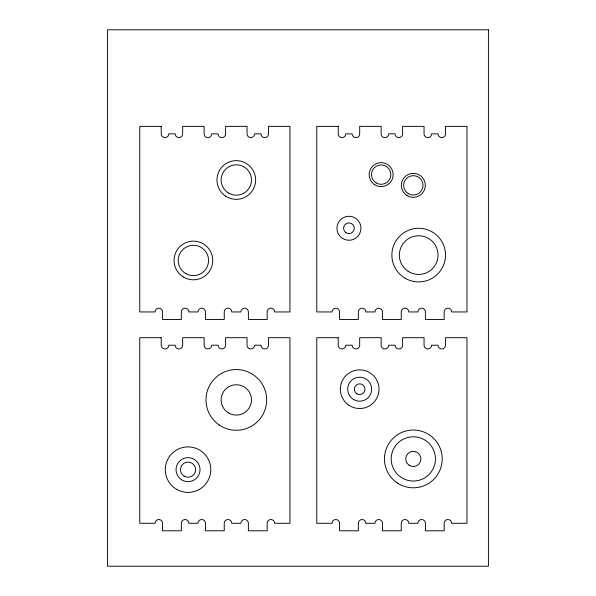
<?xml version="1.0" encoding="UTF-8"?>
<svg xmlns="http://www.w3.org/2000/svg" width="596" height="596" viewBox="0 0 596 596"><rect width="100%" height="100%" fill="white"/><g stroke="black" fill="none" stroke-linecap="round" stroke-linejoin="round"><path stroke-width="0.89" d="M488.422 29.8L107.578 29.8L107.578 566.2L488.422 566.2L488.422 29.8M161.218 126.352L139.762 126.352L139.762 311.946L155.049 311.946A3.755 3.755 0 0 1 158.804 308.192A3.755 3.755 0 0 1 162.559 311.946L162.559 319.456L181.333 319.456L181.333 311.946A3.755 3.755 0 0 1 185.088 308.192A3.755 3.755 0 0 1 188.843 311.946L197.961 311.946A3.755 3.755 0 0 1 201.716 308.192A3.755 3.755 0 0 1 205.471 311.946L205.471 319.456L224.245 319.456L224.245 311.946A3.755 3.755 0 0 1 228 308.192A3.755 3.755 0 0 1 231.755 311.946L240.873 311.946A3.755 3.755 0 0 1 244.628 308.192A3.755 3.755 0 0 1 248.383 311.946L248.383 319.456L267.157 319.456L267.157 311.946A3.755 3.755 0 0 1 270.912 308.192A3.755 3.755 0 0 1 274.667 311.946L289.954 311.946L289.954 126.352L268.498 126.352L268.498 133.862A3.755 3.755 0 0 1 264.743 137.616A3.755 3.755 0 0 1 260.988 133.862L254.552 133.862A3.755 3.755 0 0 1 250.797 137.616A3.755 3.755 0 0 1 247.042 133.862L247.042 126.352L225.586 126.352L225.586 133.862A3.755 3.755 0 0 1 221.831 137.616A3.755 3.755 0 0 1 218.076 133.862L211.64 133.862A3.755 3.755 0 0 1 207.885 137.616A3.755 3.755 0 0 1 204.13 133.862L204.13 126.352L182.674 126.352L182.674 133.862A3.755 3.755 0 0 1 178.919 137.616A3.755 3.755 0 0 1 175.164 133.862L168.728 133.862A3.755 3.755 0 0 1 164.973 137.616A3.755 3.755 0 0 1 161.218 133.862L161.218 126.352M338.23 126.352L316.774 126.352L316.774 311.946L332.061 311.946A3.755 3.755 0 0 1 335.816 308.192A3.755 3.755 0 0 1 339.571 311.946L339.571 319.456L358.345 319.456L358.345 311.946A3.755 3.755 0 0 1 362.1 308.192A3.755 3.755 0 0 1 365.855 311.946L374.973 311.946A3.755 3.755 0 0 1 378.728 308.192A3.755 3.755 0 0 1 382.483 311.946L382.483 319.456L401.257 319.456L401.257 311.946A3.755 3.755 0 0 1 405.012 308.192A3.755 3.755 0 0 1 408.767 311.946L417.885 311.946A3.755 3.755 0 0 1 421.64 308.192A3.755 3.755 0 0 1 425.395 311.946L425.395 319.456L444.169 319.456L444.169 311.946A3.755 3.755 0 0 1 447.924 308.192A3.755 3.755 0 0 1 451.679 311.946L466.966 311.946L466.966 126.352L445.51 126.352L445.51 133.862A3.755 3.755 0 0 1 441.755 137.616A3.755 3.755 0 0 1 438 133.862L431.564 133.862A3.755 3.755 0 0 1 427.809 137.616A3.755 3.755 0 0 1 424.054 133.862L424.054 126.352L402.598 126.352L402.598 133.862A3.755 3.755 0 0 1 398.843 137.616A3.755 3.755 0 0 1 395.088 133.862L388.652 133.862A3.755 3.755 0 0 1 384.897 137.616A3.755 3.755 0 0 1 381.142 133.862L381.142 126.352L359.686 126.352L359.686 133.862A3.755 3.755 0 0 1 355.931 137.616A3.755 3.755 0 0 1 352.176 133.862L345.74 133.862A3.755 3.755 0 0 1 341.985 137.616A3.755 3.755 0 0 1 338.23 133.862L338.23 126.352M161.218 337.694L139.762 337.694L139.762 523.288L155.049 523.288A3.755 3.755 0 0 1 158.804 519.533A3.755 3.755 0 0 1 162.559 523.288L162.559 530.798L181.333 530.798L181.333 523.288A3.755 3.755 0 0 1 185.088 519.533A3.755 3.755 0 0 1 188.843 523.288L197.961 523.288A3.755 3.755 0 0 1 201.716 519.533A3.755 3.755 0 0 1 205.471 523.288L205.471 530.798L224.245 530.798L224.245 523.288A3.755 3.755 0 0 1 228 519.533A3.755 3.755 0 0 1 231.755 523.288L240.873 523.288A3.755 3.755 0 0 1 244.628 519.533A3.755 3.755 0 0 1 248.383 523.288L248.383 530.798L267.157 530.798L267.157 523.288A3.755 3.755 0 0 1 270.912 519.533A3.755 3.755 0 0 1 274.667 523.288L289.954 523.288L289.954 337.694L268.498 337.694L268.498 345.203A3.755 3.755 0 0 1 264.743 348.958A3.755 3.755 0 0 1 260.988 345.203L254.552 345.203A3.755 3.755 0 0 1 250.797 348.958A3.755 3.755 0 0 1 247.042 345.203L247.042 337.694L225.586 337.694L225.586 345.203A3.755 3.755 0 0 1 221.831 348.958A3.755 3.755 0 0 1 218.076 345.203L211.64 345.203A3.755 3.755 0 0 1 207.885 348.958A3.755 3.755 0 0 1 204.13 345.203L204.13 337.694L182.674 337.694L182.674 345.203A3.755 3.755 0 0 1 178.919 348.958A3.755 3.755 0 0 1 175.164 345.203L168.728 345.203A3.755 3.755 0 0 1 164.973 348.958A3.755 3.755 0 0 1 161.218 345.203L161.218 337.694M338.23 337.694L316.774 337.694L316.774 523.288L332.061 523.288A3.755 3.755 0 0 1 335.816 519.533A3.755 3.755 0 0 1 339.571 523.288L339.571 530.798L358.345 530.798L358.345 523.288A3.755 3.755 0 0 1 362.1 519.533A3.755 3.755 0 0 1 365.855 523.288L374.973 523.288A3.755 3.755 0 0 1 378.728 519.533A3.755 3.755 0 0 1 382.483 523.288L382.483 530.798L401.257 530.798L401.257 523.288A3.755 3.755 0 0 1 405.012 519.533A3.755 3.755 0 0 1 408.767 523.288L417.885 523.288A3.755 3.755 0 0 1 421.64 519.533A3.755 3.755 0 0 1 425.395 523.288L425.395 530.798L444.169 530.798L444.169 523.288A3.755 3.755 0 0 1 447.924 519.533A3.755 3.755 0 0 1 451.679 523.288L466.966 523.288L466.966 337.694L445.51 337.694L445.51 345.203A3.755 3.755 0 0 1 441.755 348.958A3.755 3.755 0 0 1 438 345.203L431.564 345.203A3.755 3.755 0 0 1 427.809 348.958A3.755 3.755 0 0 1 424.054 345.203L424.054 337.694L402.598 337.694L402.598 345.203A3.755 3.755 0 0 1 398.843 348.958A3.755 3.755 0 0 1 395.088 345.203L388.652 345.203A3.755 3.755 0 0 1 384.897 348.958A3.755 3.755 0 0 1 381.142 345.203L381.142 337.694L359.686 337.694L359.686 345.203A3.755 3.755 0 0 1 355.931 348.958A3.755 3.755 0 0 1 352.176 345.203L345.74 345.203A3.755 3.755 0 0 1 341.985 348.958A3.755 3.755 0 0 1 338.23 345.203L338.23 337.694M406.956 195.518A11.995 11.995 0 0 0 425.313 185.788A11.995 11.995 0 0 0 407.709 174.762A11.995 11.995 0 0 0 406.956 195.518M408.349 193.648A9.67 9.67 0 0 0 422.996 185.52A9.67 9.67 0 0 0 408.632 176.9A9.67 9.67 0 0 0 408.349 193.648M374.772 184.79A11.995 11.995 0 0 0 393.129 175.06A11.995 11.995 0 0 0 375.525 164.034A11.995 11.995 0 0 0 374.772 184.79M376.165 182.92A9.67 9.67 0 0 0 390.812 174.792A9.67 9.67 0 0 0 376.449 166.172A9.67 9.67 0 0 0 376.165 182.92M353.316 399.35A11.995 11.995 0 0 0 371.673 389.62A11.995 11.995 0 0 0 354.069 378.594A11.995 11.995 0 0 0 353.316 399.35M401.503 477.612A22.119 22.119 0 0 0 435.423 459.821A22.119 22.119 0 0 0 403.052 439.334A22.119 22.119 0 0 0 401.503 477.612M349.114 405.384A19.34 19.34 0 0 0 378.996 390.246A19.34 19.34 0 0 0 350.947 371.934A19.34 19.34 0 0 0 349.114 405.384M357.004 393.837A5.364 5.364 0 0 0 365.05 389.188A5.364 5.364 0 0 0 357.004 384.539A5.364 5.364 0 0 0 357.004 393.837M409.072 465.2A7.584 7.584 0 0 0 420.895 459.464A7.584 7.584 0 0 0 410.011 452.096A7.584 7.584 0 0 0 409.072 465.2M397.703 483.214A28.884 28.884 0 0 0 442.18 460.306A28.884 28.884 0 0 0 400.095 433.24A28.884 28.884 0 0 0 397.703 483.214M219.306 425.045A30.344 30.344 0 0 0 266.583 402.084A30.344 30.344 0 0 0 223.053 372.619A30.344 30.344 0 0 0 219.306 425.045M228.73 413.058A15.168 15.168 0 0 0 251.482 399.916A15.168 15.168 0 0 0 228.73 386.774A15.168 15.168 0 0 0 228.73 413.058M176.662 489.353A22.76 22.76 0 0 0 210.798 469.648A22.76 22.76 0 0 0 176.662 449.943A22.76 22.76 0 0 0 176.662 489.353M184.246 476.219A7.584 7.584 0 0 0 195.622 469.648A7.584 7.584 0 0 0 184.246 463.077A7.584 7.584 0 0 0 184.246 476.219M181.668 479.81A11.995 11.995 0 0 0 200.025 470.08A11.995 11.995 0 0 0 182.421 459.054A11.995 11.995 0 0 0 181.668 479.81M345.948 232.708A5.364 5.364 0 0 0 354.307 228.648A5.364 5.364 0 0 0 346.611 223.44A5.364 5.364 0 0 0 345.948 232.708M342.596 238.437A11.995 11.995 0 0 0 360.945 228.693A11.995 11.995 0 0 0 343.333 217.674A11.995 11.995 0 0 0 342.596 238.437M408.118 271.284A19.34 19.34 0 0 0 438 256.146A19.34 19.34 0 0 0 409.951 237.834A19.34 19.34 0 0 0 408.118 271.284M405.258 278.302A26.82 26.82 0 0 0 445.51 255.11A26.82 26.82 0 0 0 405.302 231.851A26.82 26.82 0 0 0 405.258 278.302M225.742 196.188A19.34 19.34 0 0 0 255.624 181.05A19.34 19.34 0 0 0 227.575 162.738A19.34 19.34 0 0 0 225.742 196.188M228.73 193.134A15.168 15.168 0 0 0 251.482 179.992A15.168 15.168 0 0 0 228.73 166.85A15.168 15.168 0 0 0 228.73 193.134M183.449 277.036A19.34 19.34 0 0 0 212.742 260.78A19.34 19.34 0 0 0 184.015 243.54A19.34 19.34 0 0 0 183.449 277.036M185.818 273.594A15.168 15.168 0 0 0 208.57 260.452A15.168 15.168 0 0 0 185.818 247.31A15.168 15.168 0 0 0 185.818 273.594"/></g></svg>
